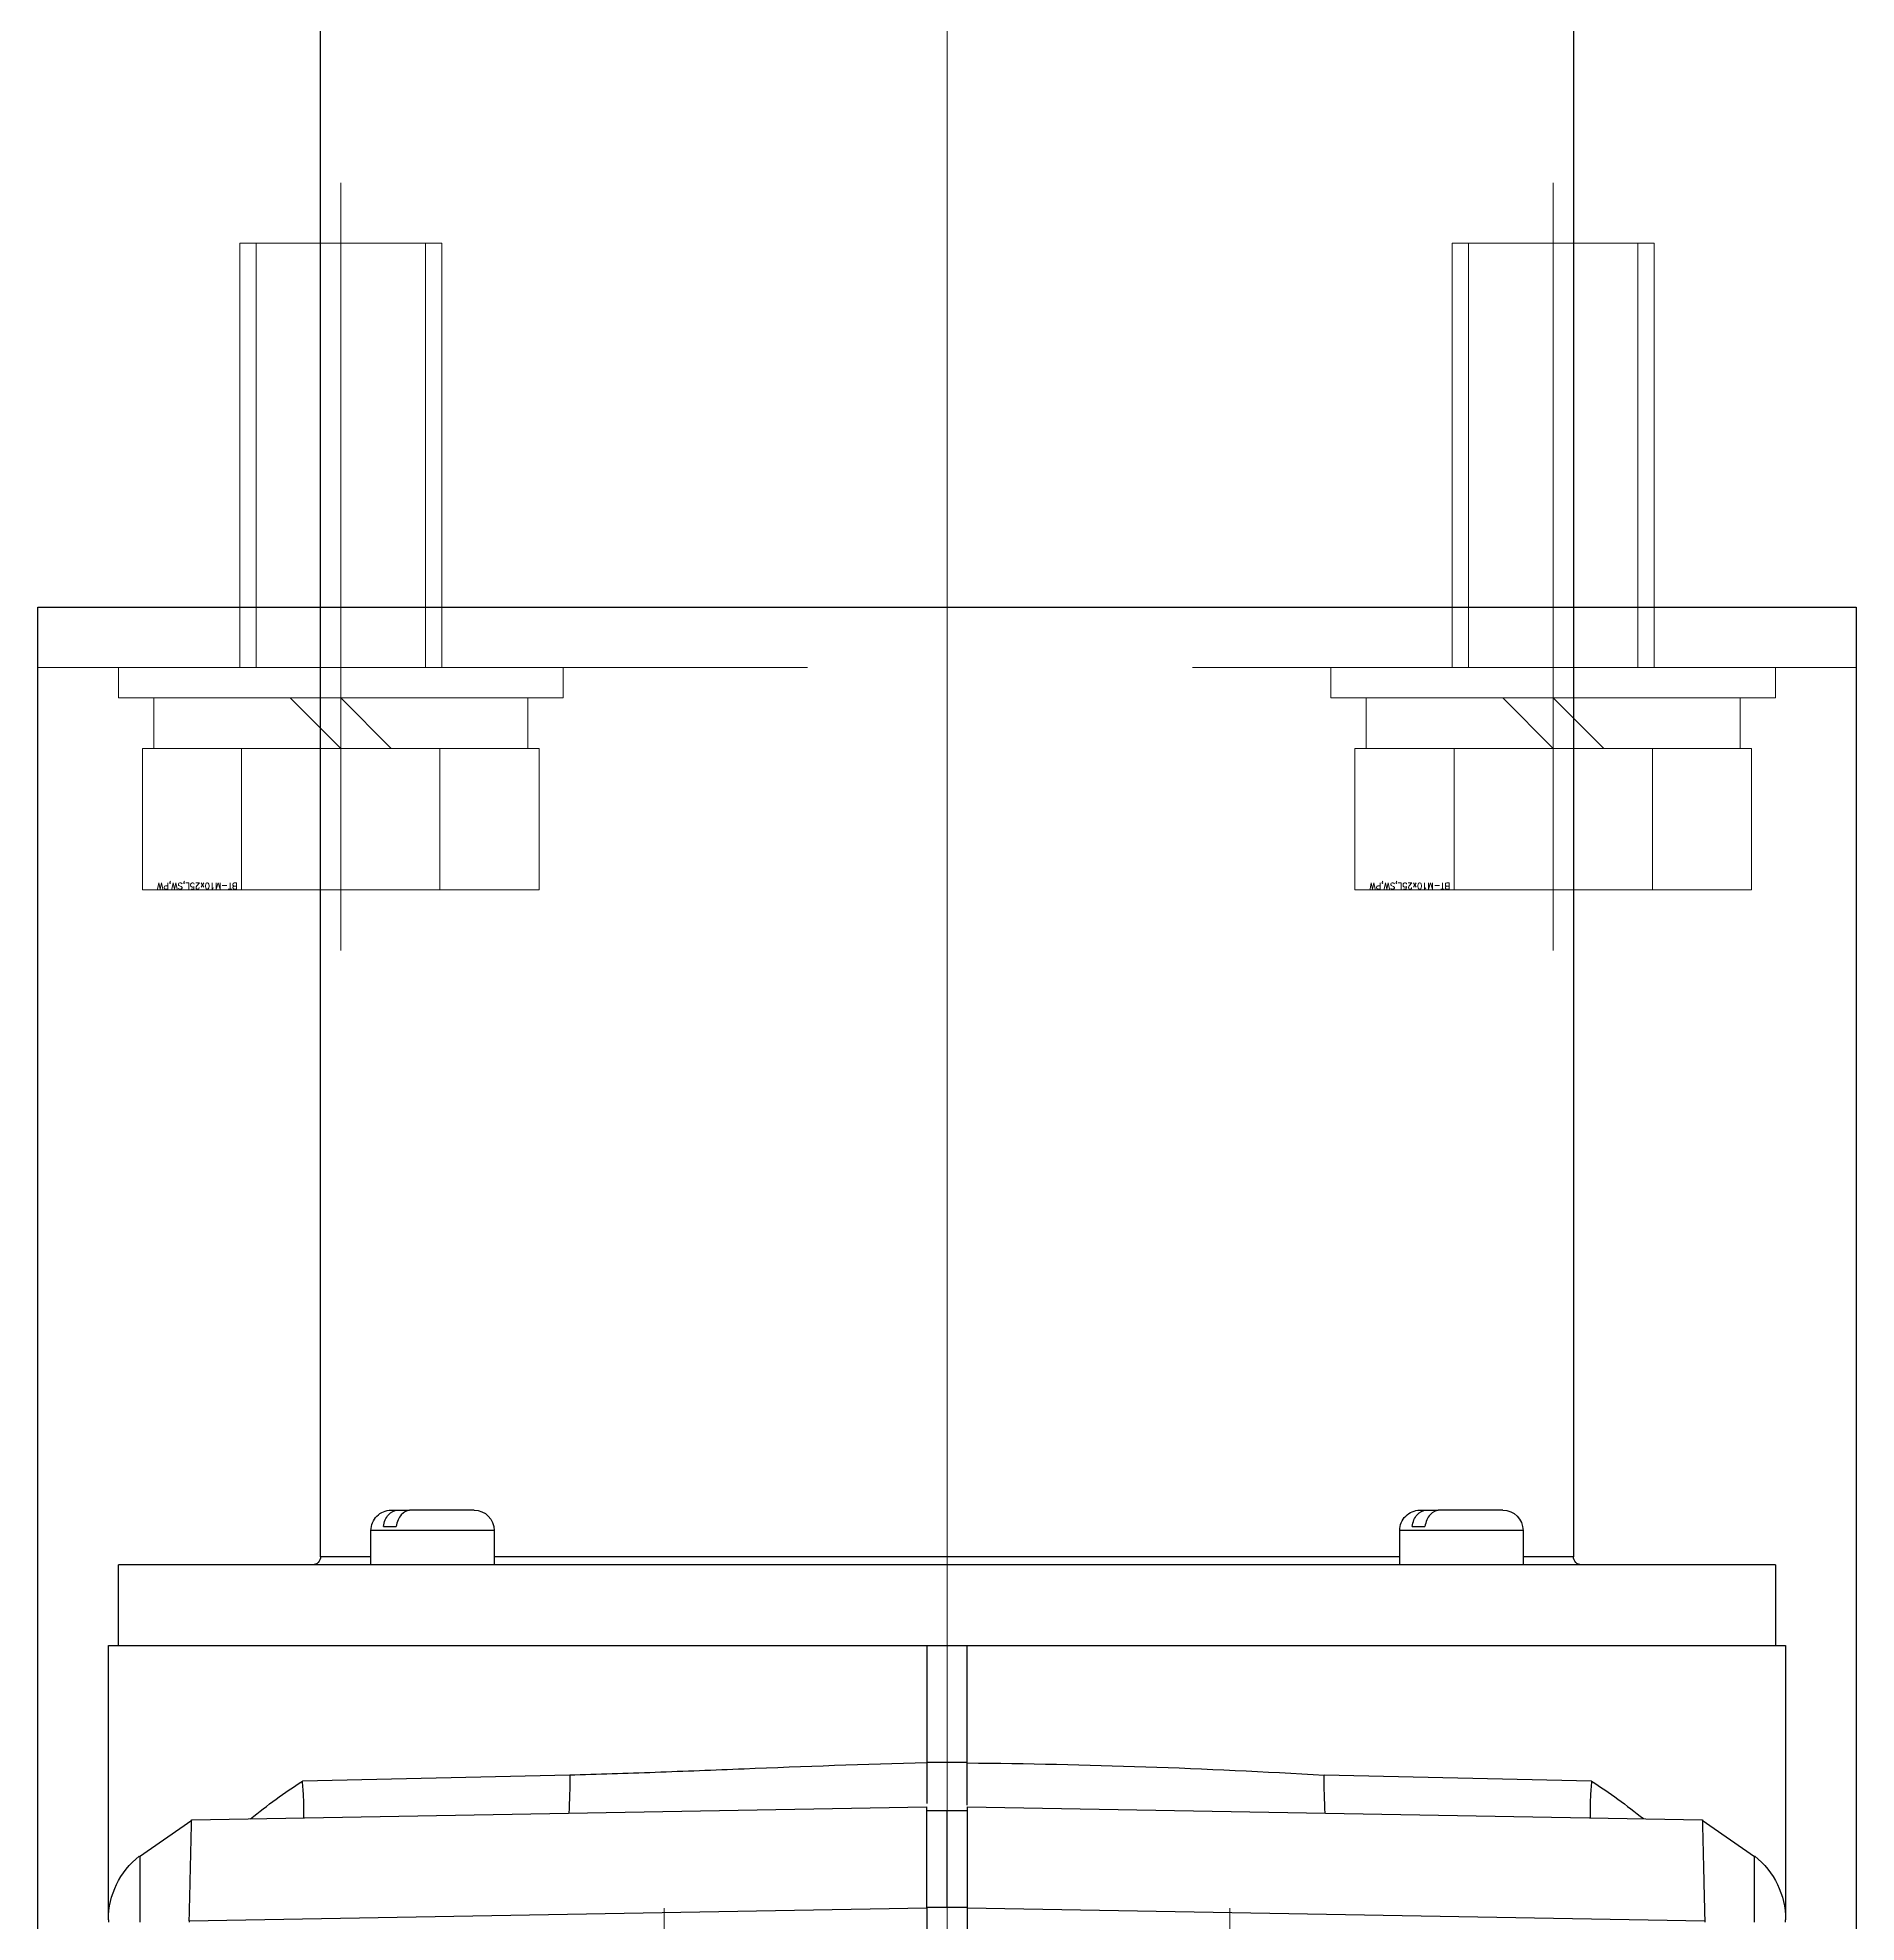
# Model space of a CAD drawing. Header units: millimetres. Extents: x -16130 to 36813, y -8099 to 27484.
# Drawn here: x 31323.2 to 31413.2, y 17750.5 to 17843.7 of the extents above; entities that cross this region are included whole.
import ezdxf

# ---------------------------------------------------------------- set-up
doc = ezdxf.new("R2010")
doc.units = ezdxf.units.MM
doc.header["$LTSCALE"] = 6
doc.linetypes.add('CENTER2', pattern=[28.575, 19.05, -3.175, 3.175, -3.175])
doc.linetypes.add('HIDDEN', pattern=[9.525, 6.35, -3.175])
doc.layers.add('04_HIDDEN', color=2, linetype='HIDDEN', lineweight=13)
doc.layers.add('05_CENTER', color=4, linetype='CENTER2', lineweight=13)
doc.layers.add('10_DRAFT', color=8, linetype='Continuous', lineweight=0, plot=False)
doc.styles.add('KSS_TXT_L', font='txt.shx', dxfattribs={"height": 3, "bigfont": 'extfont2.shx'})

# ---------------------------------------------------------------- blocks, each defined once
blk = doc.blocks.new('140.096b')
at = {"color": 0}
for p, q in [((9.905, 55.5), (10.032, 55.5)), ((23.6, 55.5), (10.04, 55.5)), ((23.6, 15), (23.6, 55.5)), ((27.6, 55), (23.6, 55)), ((27.6, 55), (27.6, -27)), ((14.954, 51.365), (13.158, 53.967)), ((9.976, 51.499), (9.905, 51.5)), ((10.623, 15), (9.976, 51.499)), ((15.624, 15), (14.979, 51.386)), ((16.897, 45.902), (17.189, 32.669)), ((153.6, 45), (28, 45)), ((28, 45), (28, 42.506)), ((29.3, 42.506), (27.6, 42.506)), ((29.3, 42.506), (29.3, 36.406)), ((30.3, 41.506), (30.3, 38.36)), ((30.3, 38.36), (30.3, 38.34)), ((30.3, 38.34), (30.3, 38.305)), ((30.3, 38.25), (30.3, 38.305)), ((30.3, 37.723), (30.3, 38.25)), ((29.5, 37.019), (29.5, 37.655)), ((30.3, 37.406), (30.3, 37.723)), ((27.6, 36.406), (29.3, 36.406)), ((28, 36.406), (28, -8.406)), ((10.623, 15), (-163.381, 15)), ((15.624, 15), (10.623, 15)), ((10.641, 15), (10.641, 14)), ((15.441, 14), (15.441, 15)), ((15.709, 15), (17.794, 15)), ((17.794, 15), (23.6, 15)), ((17.816, 15), (17.816, 13)), ((23.6, 13), (23.6, 15)), ((10.641, 14), (10.662, 14)), ((10.662, 13), (10.662, 14)), ((10.662, 14), (10.89, 14)), ((10.89, 14), (11.538, 14)), ((11.538, 14), (15.426, 14)), ((15.44, 14), (15.426, 14)), ((15.426, 14), (15.441, 14)), ((15.44, 13), (15.44, 14)), ((10.623, 13), (-163.381, 13)), ((9.976, -23.499), (10.623, 13)), ((10.623, 13), (15.624, 13)), ((14.979, -23.386), (15.624, 13)), ((17.794, 13), (15.792, 13)), ((23.6, 13), (17.794, 13)), ((23.6, -27.5), (23.6, 13)), ((17.189, -4.669), (16.897, -17.902)), ((29.3, -8.406), (27.6, -8.406)), ((29.3, -8.406), (29.3, -14.506)), ((30.3, -9.406), (30.3, -12.552)), ((30.3, -12.552), (30.3, -12.572)), ((30.3, -12.572), (30.3, -12.606)), ((30.3, -12.662), (30.3, -12.606)), ((30.3, -13.188), (30.3, -12.662)), ((29.5, -13.893), (29.5, -13.256)), ((30.3, -13.506), (30.3, -13.188)), ((27.6, -14.506), (29.3, -14.506)), ((28, -14.506), (28, -17)), ((28, -17), (153.6, -17)), ((9.976, -23.499), (9.905, -23.5)), ((13.158, -25.967), (14.954, -23.366)), ((23.6, -27), (27.6, -27)), ((10.032, -27.5), (9.905, -27.5)), ((10.04, -27.5), (23.6, -27.5))]:
    blk.add_line(p, q, dxfattribs=at)
for centre, radius, start, end in [((10.032, 51.5), 4, 38.19301, 89.99874), ((-10.385, 28.013), 32.625, 33.25293, 38.81829), ((28, 45.4), 0.4, 180, 270), ((29.3, 41.506), 1, 0, 90), ((29.3, 37.406), 1, 270, 0), ((-328.303, 11.999), 346.11, 0.49681, 3.42387), ((29.3, -9.406), 1, 0, 90), ((29.3, -13.506), 1, 270, 0), ((28, -17.4), 0.4, 90, 180), ((-10.385, -0.013), 32.625, 321.1802, 326.74707), ((11.59, -945.042), 919.092, 89.901586, 90.105041), ((10.032, -23.5), 4, 270.00126, 321.82986), ((11.59, -945.042), 919.092, 89.900122, 89.901586)]:
    blk.add_arc(centre, radius, start, end, dxfattribs=at)
for centre, major_axis, start_param, end_param in [((17.189, 37.618), (10.998, 0.192), 4.532773, 4.704538), ((17.189, -9.618), (-10.998, 0.192), 4.72024, 4.892005)]:
    blk.add_ellipse(centre, major_axis=major_axis, ratio=0.449811, start_param=start_param, end_param=end_param, dxfattribs=at)
for points, knots in [([(13.169, 53.952), (13.15, 53.952), (13.121, 53.952), (13.018, 53.952), (12.932, 53.952), (12.71, 53.952), (12.577, 53.952), (12.271, 53.952), (12.095, 53.952), (11.717, 53.952), (11.513, 53.952), (11.079, 53.952), (10.85, 53.952), (10.502, 53.952), (10.384, 53.952), (10.146, 53.952), (10.024, 53.952), (9.905, 53.952)], [0.1680046, 0.1680046, 0.1680046, 0.1680046, 0.25, 0.25, 0.375, 0.375, 0.5, 0.5, 0.625, 0.625, 0.75, 0.75, 0.875, 0.875, 0.9375, 0.9375, 1, 1, 1, 1]), ([(13.192, 53.952), (13.192, 53.952), (13.191, 53.952), (13.185, 53.952), (13.179, 53.952), (13.169, 53.952)], [0.09883606, 0.09883606, 0.09883606, 0.09883606, 0.125, 0.125, 0.16800464, 0.16800464, 0.16800464, 0.16800464]), ([(14.979, 51.382), (14.979, 51.382), (14.977, 51.382), (14.958, 51.383), (14.902, 51.385), (14.714, 51.389), (14.583, 51.392), (14.245, 51.4), (14.041, 51.405), (13.692, 51.414), (13.568, 51.416), (13.304, 51.422), (13.165, 51.425), (12.732, 51.435), (12.423, 51.443), (11.927, 51.455), (11.756, 51.458), (11.412, 51.466), (11.237, 51.47), (10.707, 51.482), (10.343, 51.491), (9.976, 51.499)], [0.1000491, 0.1000491, 0.1000491, 0.1000491, 0.125, 0.125, 0.25, 0.25, 0.375, 0.375, 0.5, 0.5, 0.5625, 0.5625, 0.625, 0.625, 0.75, 0.75, 0.8125, 0.8125, 0.875, 0.875, 1, 1, 1, 1]), ([(16.897, 45.902), (16.763, 45.888), (16.625, 45.875), (16.353, 45.854), (16.217, 45.845), (15.81, 45.825), (15.54, 45.82), (15.205, 45.823), (15.14, 45.824), (15.075, 45.825)], [0, 0, 0, 0, 0.03125, 0.03125, 0.0625, 0.0625, 0.125, 0.125, 0.1402023, 0.1402023, 0.1402023, 0.1402023]), ([(30.3, 38.36), (30.3, 38.197), (30.222, 38.035), (29.933, 37.779), (29.725, 37.688), (29.5, 37.655)], [0, 0, 0, 0, 0.5, 0.5, 1, 1, 1, 1]), ([(29.5, 37.019), (29.613, 37.036), (29.721, 37.066), (29.918, 37.152), (30.007, 37.207), (30.221, 37.398), (30.3, 37.561), (30.3, 37.723)], [0, 0, 0, 0, 0.25, 0.25, 0.5, 0.5, 1, 1, 1, 1]), ([(17.794, 13), (17.719, 9.928), (17.609, 6.914), (17.463, 3.216), (17.433, 2.48), (17.375, 1.016), (17.347, 0.285), (17.267, -1.881), (17.22, -3.292), (17.189, -4.669)], [0, 0, 0, 0, 0.5, 0.5, 0.625, 0.625, 0.75, 0.75, 1, 1, 1, 1]), ([(30.3, -12.552), (30.3, -12.714), (30.222, -12.877), (29.933, -13.133), (29.725, -13.223), (29.5, -13.256)], [0, 0, 0, 0, 0.5, 0.5, 1, 1, 1, 1]), ([(29.5, -13.893), (29.613, -13.876), (29.721, -13.846), (29.918, -13.76), (30.007, -13.704), (30.221, -13.514), (30.3, -13.35), (30.3, -13.188)], [0, 0, 0, 0, 0.25, 0.25, 0.5, 0.5, 1, 1, 1, 1]), ([(15.075, -17.825), (15.14, -17.824), (15.205, -17.823), (15.54, -17.82), (15.81, -17.825), (16.217, -17.845), (16.353, -17.854), (16.625, -17.875), (16.763, -17.888), (16.897, -17.902)], [0.8597977, 0.8597977, 0.8597977, 0.8597977, 0.875, 0.875, 0.9375, 0.9375, 0.96875, 0.96875, 1, 1, 1, 1]), ([(9.976, -23.499), (10.343, -23.491), (10.703, -23.482), (11.41, -23.466), (11.761, -23.459), (12.419, -23.443), (12.729, -23.435), (13.309, -23.422), (13.573, -23.416), (13.923, -23.408), (14.032, -23.405), (14.235, -23.4), (14.329, -23.398), (14.581, -23.392), (14.712, -23.389), (14.854, -23.386), (14.892, -23.385), (14.948, -23.383), (14.966, -23.383), (14.977, -23.382), (14.979, -23.382), (14.979, -23.382)], [0, 0, 0, 0, 0.125, 0.125, 0.25, 0.25, 0.375, 0.375, 0.5, 0.5, 0.5625, 0.5625, 0.625, 0.625, 0.75, 0.75, 0.8125, 0.8125, 0.875, 0.875, 0.9008139, 0.9008139, 0.9008139, 0.9008139])]:
    blk.add_open_spline(points, degree=3, knots=knots, dxfattribs=at)
at = {"layer": '05_CENTER', "color": 0}
blk.add_line((-176.143, 14), (165.916, 14), dxfattribs=at)
blk = doc.blocks.new('A$C68491078')
at = {"color": 0}
for points in [[(-45, 0), (45, 0), (45, -242, -0.414214), (42, -245), (-42, -245, -0.414214), (-45, -242)], [(-17, -70), (-17, -80, 1), (-11, -80), (-11, -70, 1)], [(17, -70), (17, -80, -1), (11, -80), (11, -70, -1)], [(-28, -108), (-28, -118, 1), (-22, -118), (-22, -108, 1)], [(28, -108), (28, -118, -1), (22, -118), (22, -108, -1)], [(-28, -198), (-28, -208, 1), (-22, -208), (-22, -198, 1)], [(28, -198), (28, -208, -1), (22, -208), (22, -198, -1)]]:
    blk.add_lwpolyline(points, format="xyb", close=True, dxfattribs=at)
at = {"layer": '04_HIDDEN'}
blk.add_line((-45, -3), (45, -3), dxfattribs=at)
at = {"layer": '05_CENTER'}
for p, q in [((-30, 3.423), (-30, -6.434)), ((0, -248.754), (0, 3.066)), ((30, 3.423), (30, -6.434)), ((-14, -85.597), (-14, -64.403)), ((14, -85.597), (14, -64.403)), ((-19.597, -70), (-8.403, -70)), ((19.597, -70), (8.403, -70)), ((-19.597, -75), (-8.403, -75)), ((19.597, -75), (8.403, -75)), ((-19.597, -80), (-8.403, -80)), ((19.597, -80), (8.403, -80)), ((-25, -123.597), (-25, -102.403)), ((25, -123.597), (25, -102.403)), ((-30.597, -108), (-19.403, -108)), ((30.597, -108), (19.403, -108)), ((-30.597, -113), (-19.403, -113)), ((30.597, -113), (19.403, -113)), ((-30.597, -118), (-19.403, -118)), ((30.597, -118), (19.403, -118)), ((-25, -213.597), (-25, -192.403)), ((25, -213.597), (25, -192.403)), ((-30.597, -198), (-19.403, -198)), ((30.597, -198), (19.403, -198)), ((-30.597, -203), (-19.403, -203)), ((30.597, -203), (19.403, -203)), ((-30.597, -208), (-19.403, -208)), ((30.597, -208), (19.403, -208))]:
    blk.add_line(p, q, dxfattribs=at)
blk = doc.blocks.new('A$C7AFA21F4_1_1_1_1')
at = {"color": 0, "linetype": 'CENTER2'}
blk.add_line((0, -24), (0, 14), dxfattribs=at)
at = {"color": 0}
for p, q in [((-9.815, 11), (9.815, 11)), ((-9.815, 4), (-9.815, 11)), ((-4.907, 4), (-4.907, 11)), ((4.907, 4), (4.907, 11)), ((9.815, 4), (9.815, 11)), ((9.815, 4), (-9.815, 4)), ((-9.25, 4), (-9.25, 1.5)), ((0, 1.5), (-2.5, 4)), ((0, 4), (2.5, 1.5)), ((9.25, 1.5), (9.25, 4)), ((-11, 1.5), (11, 1.5)), ((-11, 1.5), (-11, 0)), ((11, 0), (11, 1.5)), ((-11, 0), (11, 0))]:
    blk.add_line(p, q, dxfattribs=at)
at = {"color": 0, "linetype": 'HIDDEN'}
for p, q in [((-5, -21), (-5, 0)), ((-4.188, -21), (-4.188, 0)), ((4.188, -21), (4.188, 0)), ((5, -21), (5, 0)), ((-5, -21), (5, -21))]:
    blk.add_line(p, q, dxfattribs=at)
at = {"layer": '10_DRAFT', "style": 'KSS_TXT_L'}
blk.add_text('BT-M10x25L,SW,PW', height=0.3, dxfattribs=at).set_placement((5.105, 10.658))

msp = doc.modelspace()

# ---------------------------------------------------------------- block references
at = {"color": 4, "xscale": -1, "rotation": 270}
msp.add_blockref('140.096b', (31354.16499, 17740.56182), dxfattribs=at)
msp.add_blockref('A$C68491078', (31368.16499, 17815.5618))
at = {"layer": '04_HIDDEN', "rotation": 180}
for p in [(31338.16499, 17812.5618), (31398.16499, 17812.5618)]:
    msp.add_blockref('A$C7AFA21F4_1_1_1_1', p, dxfattribs=at)

doc.saveas('drawing.dxf')
